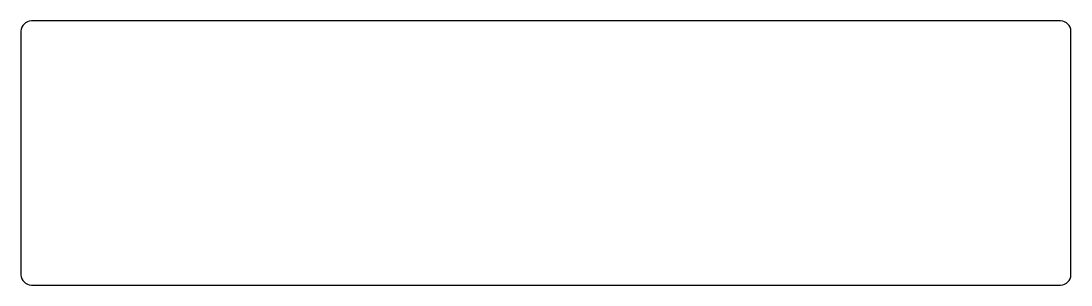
# Model space of a CAD drawing. Header units: millimetres. Extents: x -9 to 194, y -8 to 42.
import ezdxf

# ---------------------------------------------------------------- set-up
doc = ezdxf.new("R2010")
doc.units = ezdxf.units.MM

msp = doc.modelspace()

# ---------------------------------------------------------------- linework, layer by layer
for p, q in [((-9, 40.5), (-9, -6.5)), ((191.5, 42.5), (-7, 42.5)), ((193.5, -6.5), (193.5, 40.5)), ((-7, -8.5), (191.5, -8.5))]:
    msp.add_line(p, q)
for centre, start, end in [((-7, 40.5), 90, 180), ((191.5, 40.5), 0, 90), ((-7, -6.5), 180, 270), ((191.5, -6.5), 270, 360)]:
    msp.add_arc(centre, 2, start, end)

doc.saveas('drawing.dxf')
